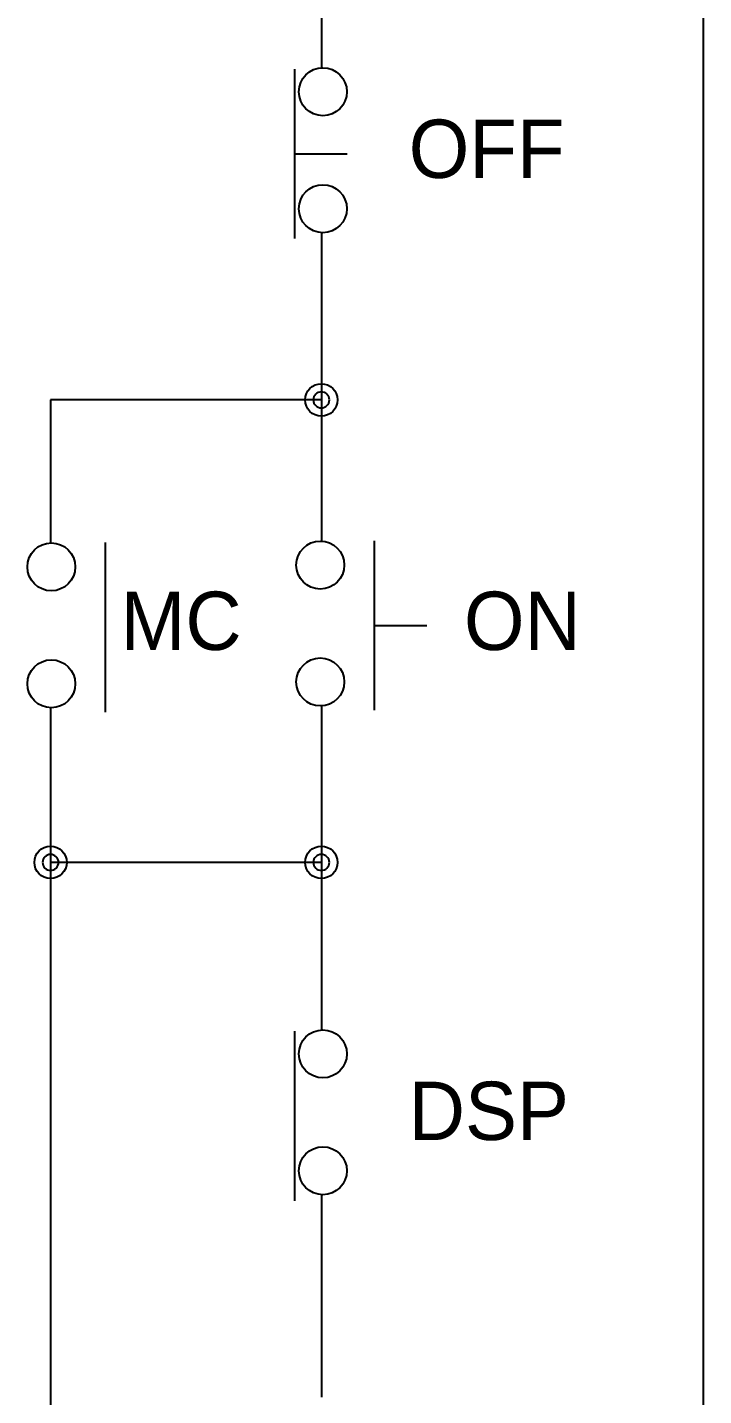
# Model space of a CAD drawing. Header units: millimetres. Extents: x 29 to 409, y 30 to 301.
# Drawn here: x 155.1 to 188.5, y 157.7 to 225.3 of the extents above; entities that cross this region are included whole.
import ezdxf

# ---------------------------------------------------------------- set-up
doc = ezdxf.new("R2010")
doc.units = ezdxf.units.MM
doc.layers.add('4', color=133, linetype='Continuous')
doc.layers.add('ASHADE', color=7, linetype='Continuous')
doc.styles.add('ghs', font='NGULIM.TTF')

msp = doc.modelspace()

# ---------------------------------------------------------------- linework, layer by layer
at = {"layer": '4', "color": 0}
for centre in [(169.623, 206.877), (156.237, 184.032), (169.623, 184.032)]:
    msp.add_circle(centre, 0.8, dxfattribs=at)
at = {"layer": 'ASHADE', "ltscale": 2}
for p, q in [((188.519, 124.466), (188.519, 245.508)), ((169.623, 236.123), (169.623, 223.282)), ((168.289, 223.221), (168.289, 214.845)), ((168.289, 219.033), (170.904, 219.033)), ((169.623, 215.14), (169.623, 199.903)), ((156.237, 206.877), (156.237, 199.813)), ((169.623, 206.877), (156.237, 206.877)), ((158.932, 199.83), (158.932, 191.455)), ((172.226, 199.921), (172.226, 191.545)), ((172.226, 195.733), (174.841, 195.733)), ((156.237, 191.668), (156.237, 152.011)), ((169.623, 191.759), (169.623, 175.757)), ((169.623, 184.032), (156.237, 184.032)), ((168.289, 175.696), (168.289, 167.32)), ((169.623, 167.665), (169.623, 157.608))]:
    msp.add_line(p, q, dxfattribs=at)
for centre in [(169.698, 222.099), (169.698, 216.323), (156.277, 198.629), (169.571, 198.719), (156.277, 192.853), (169.571, 192.943), (169.698, 174.574), (169.698, 168.798)]:
    msp.add_circle(centre, 1.185, dxfattribs=at)
for centre, start, end in [((169.623, 206.877), 0, 180), ((169.623, 206.877), 180, 0), ((156.237, 184.032), 0, 180), ((156.237, 184.032), 180, 0), ((169.623, 184.032), 0, 180), ((169.623, 184.032), 180, 0)]:
    msp.add_arc(centre, 0.395, start, end, dxfattribs=at)

# ---------------------------------------------------------------- texts
at = {"layer": 'ASHADE', "ltscale": 2, "style": 'ghs'}
for s, p in [('OFF', (173.942, 217.843)), ('MC', (159.694, 194.525)), ('ON', (176.672, 194.525)), ('DSP', (173.942, 170.318))]:
    msp.add_text(s, height=2.8805, dxfattribs=at).set_placement(p)

doc.saveas('drawing.dxf')
